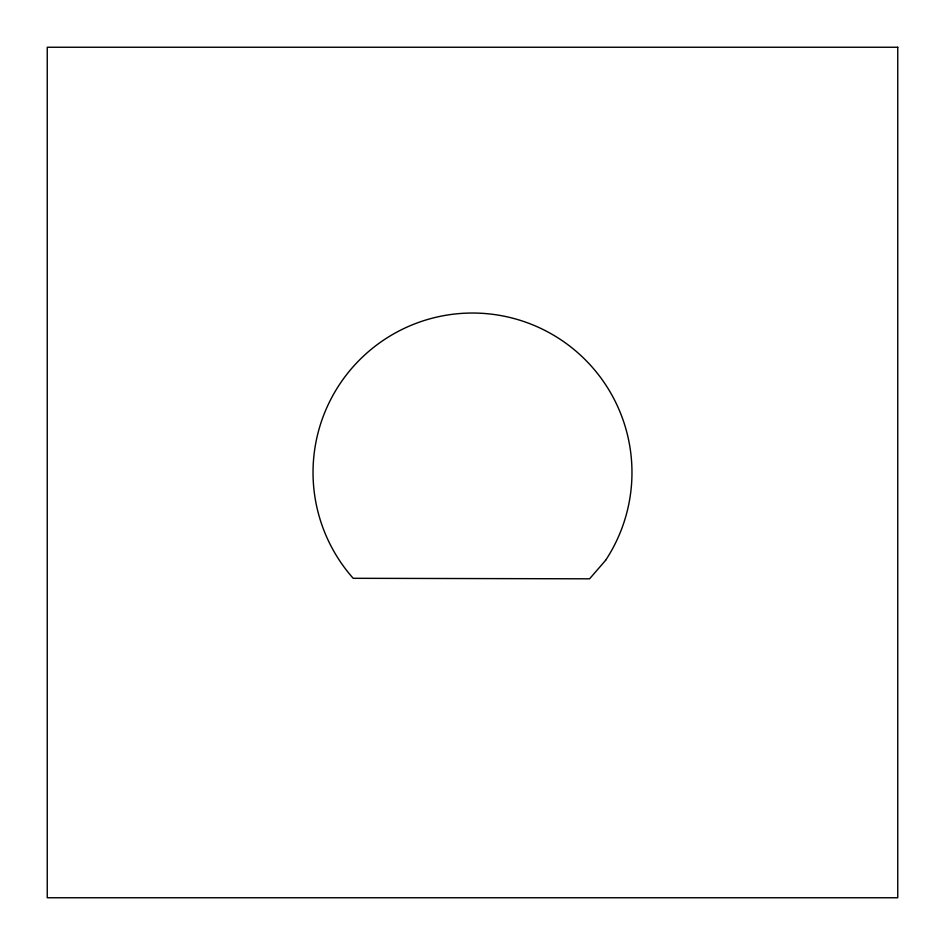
<?xml version="1.0" encoding="UTF-8"?>
<svg xmlns="http://www.w3.org/2000/svg" width="945" height="945" viewBox="0 0 945 945"><rect width="100%" height="100%" fill="white"/><g stroke="black" fill="none" stroke-linecap="round" stroke-linejoin="round"><path stroke-width="1.42" d="M605.58 560.361L589.585 578.812L353.194 578.305A159.469 159.469 0 0 1 356.69 362.868A159.469 159.469 0 0 1 571.619 347.583A159.469 159.469 0 0 1 605.58 560.361M897.75 47.25L47.25 47.25L47.25 897.75L897.75 897.75L897.75 47.25"/></g></svg>
